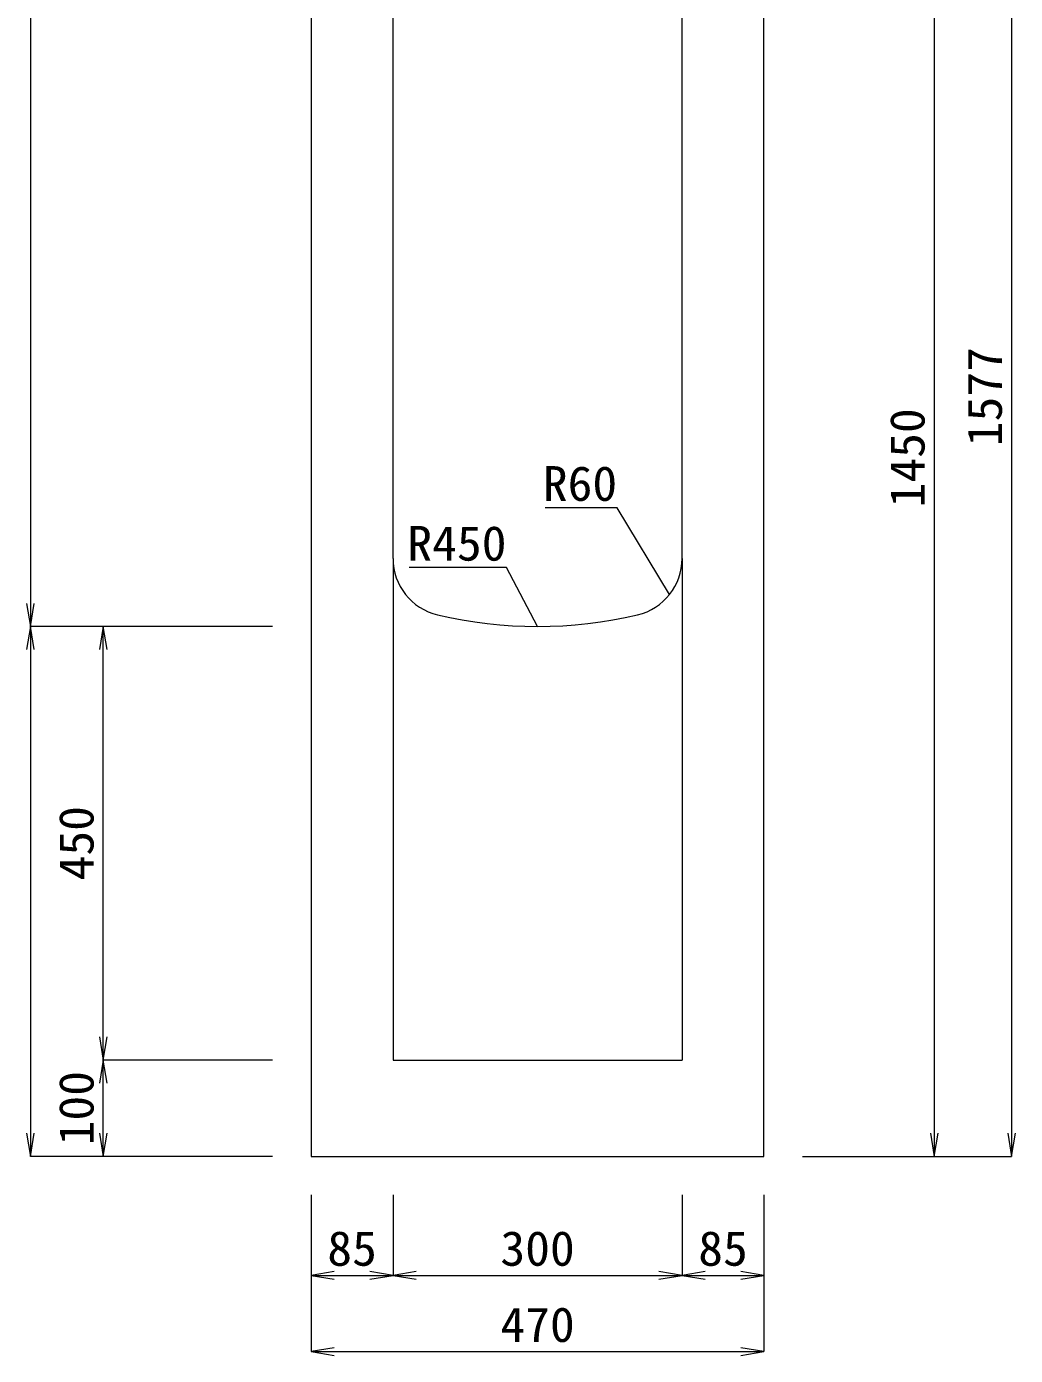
# Model space of a CAD drawing. Units: millimetres at full size. Extents: x -734 to 58102, y 49499 to 87169.
# Drawn here: x 22280 to 23307, y 61710 to 63090 of the extents above; entities that cross this region are included whole.
import ezdxf
from ezdxf.enums import TextEntityAlignment as Align

# ---------------------------------------------------------------- set-up
doc = ezdxf.new("R2010")
doc.units = ezdxf.units.MM
doc.header["$LTSCALE"] = 50
for name, color, linetype, lineweight in [('寸法線', 7, 'Continuous', 13), ('引出線', 4, 'Continuous', 13), ('本体', 2, 'Continuous', 20)]:
    doc.layers.add(name, color=color, linetype=linetype, lineweight=lineweight)
doc.styles.add('ＭＳ 明朝', font='')
doc.styles.get('ＭＳ 明朝').set_extended_font_data('MS Mincho')

# ---------------------------------------------------------------- blocks, each defined once
blk = doc.blocks.new('open_arrow')
at = {"color": 0, "linetype": 'Continuous', "lineweight": -2}
blk.add_lwpolyline([(7.5, 1.25), (0, 0), (7.5, -1.25)], dxfattribs=at)

msp = doc.modelspace()

# ---------------------------------------------------------------- linework, layer by layer
at = {"layer": '寸法線'}
for p, q in [((23302.54, 63494.03), (23302.54, 61917.03)), ((22284.19, 63367.03), (22284.19, 62467.03)), ((23222.29, 63367.03), (23222.29, 61917.03)), ((22535.53, 62467.03), (22284.19, 62467.03)), ((22284.19, 62467.03), (22284.19, 61917.03)), ((22535.53, 62467.03), (22284.19, 62467.03)), ((22359.74, 62017.03), (22359.74, 62467.03)), ((22535.53, 62467.03), (22359.74, 62467.03)), ((22535.53, 62017.03), (22359.74, 62017.03)), ((22359.74, 61917.03), (22359.74, 62017.03)), ((22535.53, 62017.03), (22359.74, 62017.03)), ((22535.53, 61917.03), (22284.19, 61917.03)), ((22535.53, 61917.03), (22359.74, 61917.03)), ((23085.57, 61917.03), (23302.54, 61917.03)), ((23085.57, 61917.03), (23222.29, 61917.03)), ((22575.55, 61877.01), (22575.55, 61714.43)), ((22575.55, 61877.01), (22575.55, 61793.49)), ((22660.55, 61877.01), (22660.55, 61793.49)), ((22660.55, 61877.01), (22660.55, 61793.49)), ((22960.55, 61877.01), (22960.55, 61793.49)), ((22960.55, 61877.01), (22960.55, 61793.49)), ((23045.55, 61877.01), (23045.55, 61714.43)), ((23045.55, 61877.01), (23045.55, 61793.49)), ((22575.55, 61793.49), (22660.55, 61793.49)), ((22660.55, 61793.49), (22960.55, 61793.49)), ((22960.55, 61793.49), (23045.55, 61793.49)), ((22575.55, 61714.43), (23045.55, 61714.43))]:
    msp.add_line(p, q, dxfattribs=at)
at = {"layer": '引出線'}
for points in [[(22947.62, 62500.34), (22893.21, 62590.24), (22818.54, 62590.24)], [(22810.55, 62467.03), (22778.33, 62528.17), (22677.32, 62528.17)]]:
    msp.add_lwpolyline(points, dxfattribs=at)
at = {"layer": '本体'}
for p, q in [((22575.55, 63367.03), (22575.55, 61917.03)), ((22660.55, 62537.55), (22660.55, 63367.03)), ((22960.55, 62537.55), (22960.55, 63367.03)), ((23045.55, 61917.03), (23045.55, 63367.03)), ((22660.55, 62537.55), (22660.55, 62017.03)), ((22960.55, 62537.55), (22960.55, 62017.03)), ((22660.55, 62017.03), (22960.55, 62017.03)), ((22575.55, 61917.03), (23045.55, 61917.03))]:
    msp.add_line(p, q, dxfattribs=at)
for centre, radius, start, end in [((22720.55, 62537.55), 60, 180, 256.65785), ((22900.55, 62537.55), 60, 283.34237, 0), ((22810.55, 62917.03), 450, 256.65777, 283.34225)]:
    msp.add_arc(centre, radius, start, end, dxfattribs=at)

# ---------------------------------------------------------------- block references
at = {"layer": '寸法線', "xscale": 3.2, "yscale": 3.2}
for p, rotation in [((22284.19, 62467.03), 90), ((22284.19, 62467.03), 270), ((22359.74, 62467.03), 270), ((22359.74, 62017.03), 90), ((22359.74, 62017.03), 270), ((22284.19, 61917.03), 90), ((22359.74, 61917.03), 90), ((23222.29, 61917.03), 90), ((23302.54, 61917.03), 90), ((22660.55, 61793.49), 180), ((22960.55, 61793.49), 180), ((23045.55, 61793.49), 180), ((23045.55, 61714.43), 180)]:
    msp.add_blockref('open_arrow', p, dxfattribs=dict(at, rotation=rotation))
for p in [(22575.55, 61793.49), (22660.55, 61793.49), (22960.55, 61793.49), (22575.55, 61714.43)]:
    msp.add_blockref('open_arrow', p, dxfattribs=at)
at = {"layer": '引出線', "xscale": 0.0533, "yscale": 0.0533}
for p, rotation in [((22947.62, 62500.34), 121.2), ((22810.55, 62467.03), 117.8)]:
    msp.add_blockref('open_arrow', p, dxfattribs=dict(at, rotation=rotation))

# ---------------------------------------------------------------- texts
at = {"layer": '寸法線', "style": 'ＭＳ 明朝', "width": 1.05}
for s, p in [('1577', (23274.52, 62705.53)), ('1450', (23194.27, 62642.03)), ('450', (22331.72, 62242.03)), ('100', (22331.72, 61967.03))]:
    msp.add_text(s, height=36.03, rotation=90, dxfattribs=at).set_placement(p, align=Align.MIDDLE_CENTER)
for s, p in [('85', (22618.05, 61821.51)), ('300', (22810.55, 61821.51)), ('85', (23003.05, 61821.51)), ('470', (22810.55, 61742.45))]:
    msp.add_text(s, height=36.03, dxfattribs=at).set_placement(p, align=Align.MIDDLE_CENTER)
at = {"layer": '引出線', "style": 'ＭＳ 明朝', "width": 1.05}
for s, p in [('R60', (22893.21, 62633.44)), ('R450', (22778.33, 62571.37))]:
    msp.add_text(s, height=36.03, dxfattribs=at).set_placement(p, align=Align.TOP_RIGHT)

doc.saveas('drawing.dxf')
